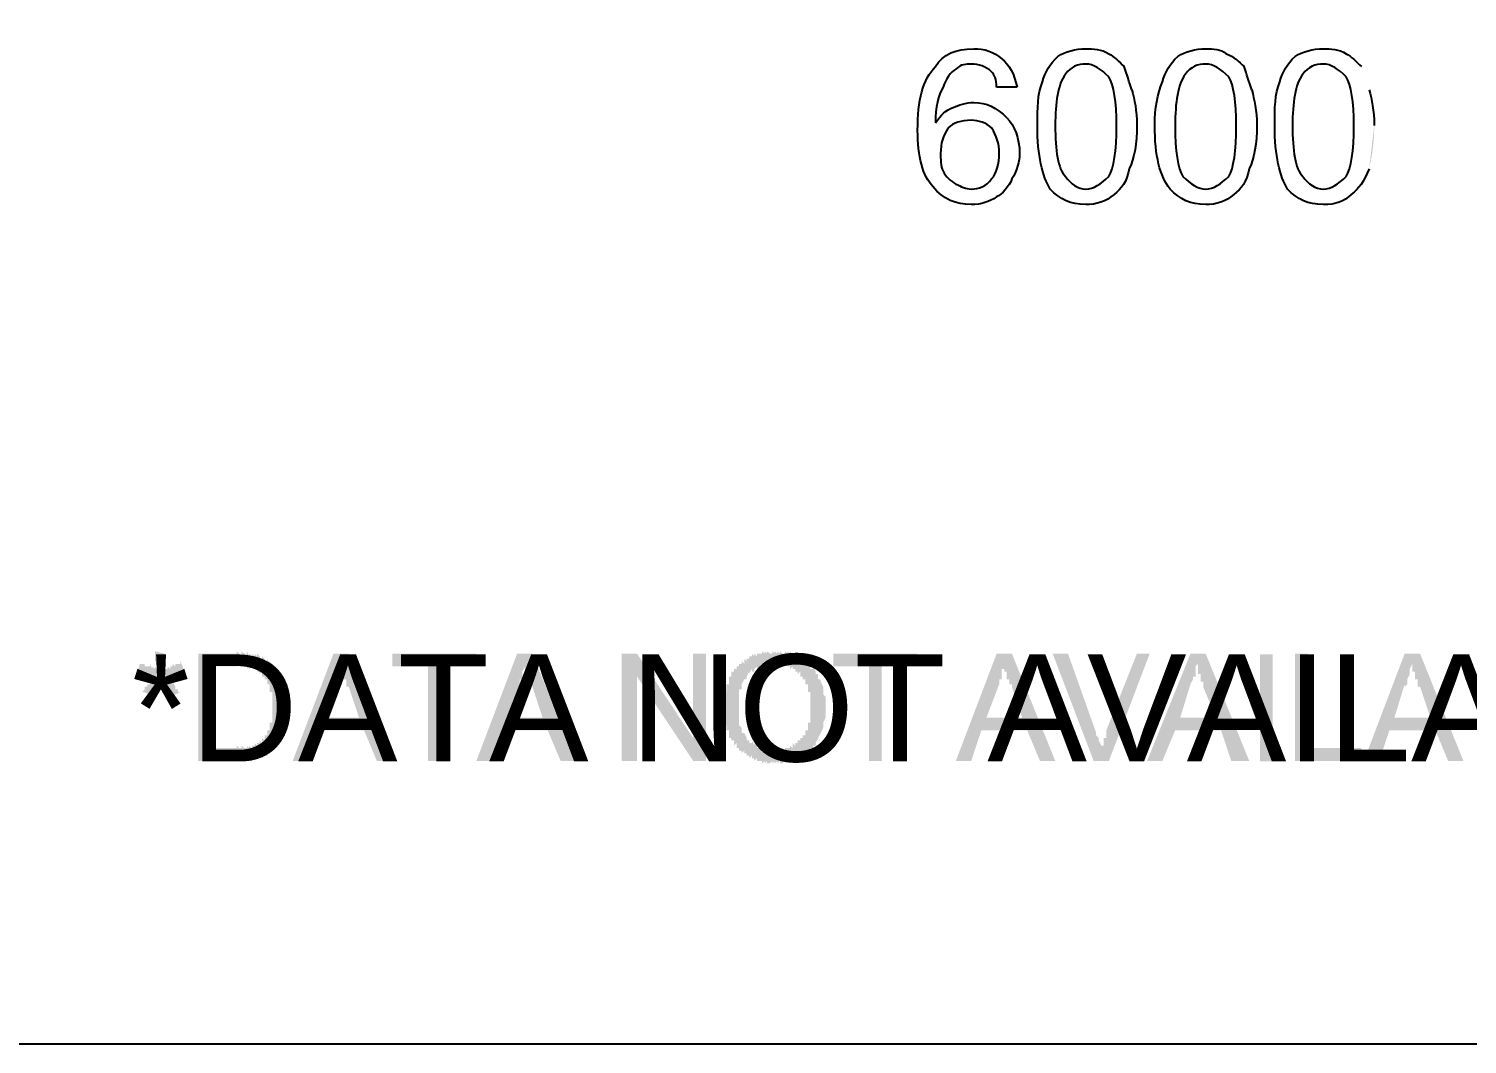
# Model space of a CAD drawing. Header units: feet. Extents: x -88.4 to -52.7, y -30 to -2.4.
# Drawn here: x -56.718 to -55.777, y -12.463 to -11.799 of the extents above; entities that cross this region are included whole.
import ezdxf

# ---------------------------------------------------------------- set-up
doc = ezdxf.new("R2010")
doc.units = ezdxf.units.FT
doc.header["$LTSCALE"] = 0.3
doc.header["$MEASUREMENT"] = 0
doc.layers.get('0').update_dxf_attribs({"color": 3})
doc.layers.add('PDF_Geometry', color=7, linetype='Continuous')
doc.layers.add('PDF_Solid Fills', color=7, linetype='Continuous')
doc.styles.add('ARIAL', font='arial.ttf')

msp = doc.modelspace()

# ---------------------------------------------------------------- hatches: boundary and pattern name
at = {"layer": 'PDF_Solid Fills', "transparency": 33554559}
h = msp.add_hatch(color=256, dxfattribs=at)
h.paths.add_polyline_path([(-55.84087, -11.83895, 0.001543), (-55.84587, -11.82385)], flags=0)
h.paths.add_polyline_path([(-55.84087, -11.89062, 0.059811), (-55.83754, -11.86228)], flags=0)
for points in [[(-56.64671, -12.22114), (-56.64504, -12.21447), (-56.64337, -12.21447), (-56.64171, -12.21447), (-56.64171, -12.21614), (-56.64004, -12.21614), (-56.63837, -12.21614), (-56.63837, -12.21447), (-56.63671, -12.2178), (-56.63671, -12.21614), (-56.63504, -12.2178), (-56.63504, -12.21614), (-56.63504, -12.21614), (-56.63337, -12.21947), (-56.63337, -12.2178), (-56.63337, -12.2178), (-56.63337, -12.21614), (-56.63337, -12.21447), (-56.63337, -12.2128), (-56.63504, -12.2128), (-56.63504, -12.21114), (-56.63504, -12.20947), (-56.63504, -12.20947), (-56.63504, -12.2078), (-56.63504, -12.2078), (-56.63504, -12.20614), (-56.63504, -12.20614), (-56.63504, -12.20614), (-56.62837, -12.2078), (-56.62837, -12.20614), (-56.62837, -12.20947), (-56.62837, -12.2078), (-56.62837, -12.21114), (-56.62837, -12.20947), (-56.62837, -12.2128), (-56.62837, -12.21114), (-56.62837, -12.21447), (-56.62837, -12.21614), (-56.62837, -12.21447), (-56.62837, -12.2178), (-56.62837, -12.21947), (-56.62837, -12.2178), (-56.62837, -12.2178), (-56.62671, -12.2178), (-56.62671, -12.21614), (-56.62504, -12.2178), (-56.62504, -12.21614), (-56.62337, -12.21614), (-56.62337, -12.21447), (-56.62171, -12.21614), (-56.62171, -12.21447), (-56.62004, -12.21447), (-56.61837, -12.21447), (-56.61837, -12.2128), (-56.61837, -12.2128), (-56.61504, -12.22114), (-56.61671, -12.22114), (-56.61671, -12.21947), (-56.61837, -12.2228), (-56.62004, -12.2228), (-56.62004, -12.22114), (-56.62171, -12.2228), (-56.62171, -12.22114), (-56.62337, -12.2228), (-56.62337, -12.22114), (-56.62504, -12.2228), (-56.62671, -12.2228), (-56.62671, -12.22447), (-56.62671, -12.2228), (-56.62671, -12.2228), (-56.62671, -12.2228), (-56.62504, -12.22447), (-56.62504, -12.22614), (-56.62504, -12.22447), (-56.62337, -12.2278), (-56.62337, -12.22614), (-56.62171, -12.22947), (-56.62171, -12.2278), (-56.62171, -12.23114), (-56.62004, -12.23114), (-56.62004, -12.2328), (-56.61837, -12.2328), (-56.62504, -12.23614), (-56.62504, -12.23447), (-56.62504, -12.23447), (-56.62671, -12.23447), (-56.62671, -12.2328), (-56.62671, -12.2328), (-56.62837, -12.2328), (-56.62837, -12.23114), (-56.62837, -12.22947), (-56.63004, -12.22947), (-56.63004, -12.2278), (-56.63004, -12.2278), (-56.63171, -12.2278), (-56.63171, -12.22614), (-56.63171, -12.2278), (-56.63171, -12.22947), (-56.63337, -12.22947), (-56.63337, -12.23114), (-56.63337, -12.22947), (-56.63504, -12.2328), (-56.63504, -12.23114), (-56.63504, -12.23447), (-56.63671, -12.23447), (-56.63671, -12.23614), (-56.63671, -12.23447), (-56.63671, -12.23447), (-56.63671, -12.23447), (-56.64337, -12.2328), (-56.64171, -12.23114), (-56.64171, -12.22947), (-56.64004, -12.22947), (-56.64004, -12.2278), (-56.63837, -12.2278), (-56.63837, -12.22614), (-56.63837, -12.22614), (-56.63671, -12.22614), (-56.63671, -12.22447), (-56.63671, -12.2228), (-56.63504, -12.22447), (-56.63504, -12.2228), (-56.63504, -12.2228), (-56.63671, -12.2228), (-56.63671, -12.22114), (-56.63837, -12.2228), (-56.63837, -12.22114), (-56.64004, -12.2228), (-56.64171, -12.2228), (-56.64171, -12.22114), (-56.64337, -12.2228), (-56.64337, -12.22114), (-56.64504, -12.22114), (-56.64504, -12.21947), (-56.64671, -12.22114), (-56.64671, -12.21947)], [(-56.4565, -12.27791), (-56.4565, -12.21614), (-56.47983, -12.21614), (-56.47983, -12.2078), (-56.42483, -12.2078), (-56.42483, -12.21614), (-56.44817, -12.21614), (-56.44817, -12.27791)], [(-56.32973, -12.27791), (-56.32973, -12.2078), (-56.31973, -12.2078), (-56.28306, -12.26291), (-56.28306, -12.2078), (-56.27473, -12.2078), (-56.27473, -12.27791), (-56.28306, -12.27791), (-56.31973, -12.2228), (-56.31973, -12.27791)], [(-56.16796, -12.27791), (-56.16796, -12.21614), (-56.19129, -12.21614), (-56.19129, -12.2078), (-56.13629, -12.2078), (-56.13629, -12.21614), (-56.15963, -12.21614), (-56.15963, -12.27791)], [(-56.02108, -12.27791), (-56.04785, -12.2078), (-56.03785, -12.2078), (-56.01942, -12.25957), (-56.01942, -12.25791), (-56.01942, -12.26124), (-56.01775, -12.26291), (-56.01775, -12.26124), (-56.01775, -12.26457), (-56.01775, -12.26291), (-56.01775, -12.26624), (-56.01775, -12.26457), (-56.01608, -12.26791), (-56.01608, -12.26624), (-56.01608, -12.26957), (-56.01608, -12.27124), (-56.01608, -12.26957), (-56.01608, -12.26957), (-56.01608, -12.26791), (-56.01442, -12.26791), (-56.01442, -12.26624), (-56.01442, -12.26457), (-56.01442, -12.26457), (-56.01442, -12.26291), (-56.01275, -12.26291), (-56.01275, -12.26124), (-56.01275, -12.26124), (-56.01275, -12.25957), (-56.01275, -12.25957), (-56.01275, -12.25791), (-55.99275, -12.2078), (-55.98442, -12.2078), (-56.01108, -12.27791)], [(-55.88931, -12.27791), (-55.88931, -12.2078), (-55.88098, -12.2078), (-55.88098, -12.26957), (-55.84598, -12.26957), (-55.84598, -12.27791)]]:
    msp.add_hatch(color=256, dxfattribs=at).paths.add_polyline_path(points)
h = msp.add_hatch(color=256, dxfattribs=at)
h.paths.add_polyline_path([(-56.60671, -12.27791), (-56.60671, -12.2078), (-56.5816, -12.2078), (-56.5816, -12.20614), (-56.57994, -12.2078), (-56.57827, -12.2078), (-56.57827, -12.20614), (-56.5766, -12.2078), (-56.57494, -12.2078), (-56.57494, -12.20614), (-56.57327, -12.20947), (-56.57327, -12.2078), (-56.5716, -12.20947), (-56.5716, -12.2078), (-56.56994, -12.20947), (-56.56994, -12.2078), (-56.56827, -12.20947), (-56.56827, -12.2078), (-56.5666, -12.20947), (-56.5666, -12.21114), (-56.56494, -12.21114), (-56.56494, -12.20947), (-56.56327, -12.21114), (-56.56327, -12.2128), (-56.5616, -12.2128), (-56.5616, -12.21114), (-56.55994, -12.21447), (-56.55994, -12.2128), (-56.55827, -12.21447), (-56.55827, -12.21614), (-56.55827, -12.21447), (-56.5566, -12.21614), (-56.5566, -12.2178), (-56.55494, -12.2178), (-56.55494, -12.21947), (-56.55494, -12.2178), (-56.55327, -12.22114), (-56.55327, -12.21947), (-56.55327, -12.2228), (-56.55327, -12.22114), (-56.5516, -12.22447), (-56.5516, -12.2228), (-56.5516, -12.22614), (-56.5516, -12.22447), (-56.5516, -12.2278), (-56.54994, -12.2278), (-56.54994, -12.22947), (-56.54994, -12.2278), (-56.54994, -12.23114), (-56.54994, -12.22947), (-56.54994, -12.2328), (-56.54994, -12.23114), (-56.54994, -12.23447), (-56.54827, -12.23614), (-56.54827, -12.23447), (-56.54827, -12.2378), (-56.54827, -12.23614), (-56.54827, -12.23947), (-56.54827, -12.24114), (-56.54827, -12.23947), (-56.54827, -12.2428), (-56.54827, -12.24114), (-56.54827, -12.24447), (-56.54827, -12.2428), (-56.54827, -12.24624), (-56.54827, -12.24791), (-56.54827, -12.24624), (-56.54827, -12.24957), (-56.54827, -12.24791), (-56.54994, -12.25124), (-56.54994, -12.25291), (-56.54994, -12.25124), (-56.54994, -12.25457), (-56.54994, -12.25291), (-56.54994, -12.25624), (-56.54994, -12.25457), (-56.54994, -12.25791), (-56.54994, -12.25624), (-56.5516, -12.25957), (-56.5516, -12.25791), (-56.5516, -12.26124), (-56.5516, -12.25957), (-56.55327, -12.26291), (-56.55327, -12.26457), (-56.55327, -12.26291), (-56.55327, -12.26624), (-56.55494, -12.26624), (-56.55494, -12.26457), (-56.55494, -12.26791), (-56.5566, -12.26791), (-56.5566, -12.26957), (-56.5566, -12.26791), (-56.55827, -12.27124), (-56.55827, -12.26957), (-56.55994, -12.27124), (-56.55994, -12.27291), (-56.55994, -12.27124), (-56.5616, -12.27291), (-56.5616, -12.27124), (-56.5616, -12.27457), (-56.56327, -12.27457), (-56.56327, -12.27291), (-56.56494, -12.27624), (-56.56494, -12.27457), (-56.5666, -12.27624), (-56.56827, -12.27624), (-56.56827, -12.27457), (-56.56994, -12.27791), (-56.56994, -12.27624), (-56.56994, -12.27624), (-56.5716, -12.27791), (-56.57327, -12.27791), (-56.57327, -12.27624), (-56.57494, -12.27791), (-56.57494, -12.27624), (-56.5766, -12.27791), (-56.5766, -12.27624), (-56.57827, -12.27791), (-56.57994, -12.27791), (-56.57994, -12.27624), (-56.5816, -12.27791)], flags=0)
h.paths.add_polyline_path([(-56.59671, -12.26957), (-56.5816, -12.26957), (-56.5816, -12.26791), (-56.57994, -12.26957), (-56.57827, -12.26957), (-56.57827, -12.26791), (-56.5766, -12.26957), (-56.57494, -12.26957), (-56.57494, -12.26791), (-56.57327, -12.26957), (-56.57327, -12.26791), (-56.5716, -12.26957), (-56.5716, -12.26791), (-56.5716, -12.26791), (-56.56994, -12.26791), (-56.56994, -12.26624), (-56.56827, -12.26791), (-56.56827, -12.26624), (-56.5666, -12.26624), (-56.5666, -12.26457), (-56.56494, -12.26624), (-56.56494, -12.26457), (-56.56494, -12.26291), (-56.56327, -12.26457), (-56.56327, -12.26291), (-56.56327, -12.26124), (-56.5616, -12.26124), (-56.5616, -12.25957), (-56.5616, -12.25957), (-56.5616, -12.25791), (-56.55994, -12.25791), (-56.55994, -12.25624), (-56.55994, -12.25457), (-56.55994, -12.25457), (-56.55994, -12.25457), (-56.55994, -12.25291), (-56.55827, -12.25291), (-56.55827, -12.25124), (-56.55827, -12.24957), (-56.55827, -12.24957), (-56.55827, -12.24791), (-56.55827, -12.24791), (-56.55827, -12.24624), (-56.55827, -12.24624), (-56.55827, -12.24447), (-56.55827, -12.2428), (-56.55827, -12.2428), (-56.55827, -12.24114), (-56.55827, -12.23947), (-56.55827, -12.23947), (-56.55827, -12.2378), (-56.55827, -12.23614), (-56.55827, -12.23614), (-56.55827, -12.23447), (-56.55827, -12.2328), (-56.55827, -12.2328), (-56.55994, -12.2328), (-56.55994, -12.23114), (-56.55994, -12.22947), (-56.55994, -12.22947), (-56.55994, -12.2278), (-56.55994, -12.2278), (-56.5616, -12.2278), (-56.5616, -12.22614), (-56.5616, -12.22447), (-56.5616, -12.22447), (-56.5616, -12.22447), (-56.56327, -12.22447), (-56.56327, -12.2228), (-56.56494, -12.2228), (-56.56494, -12.22114), (-56.56494, -12.21947), (-56.5666, -12.22114), (-56.5666, -12.21947), (-56.56827, -12.21947), (-56.56827, -12.2178), (-56.56994, -12.2178), (-56.56994, -12.21614), (-56.56994, -12.21614), (-56.5716, -12.2178), (-56.5716, -12.21614), (-56.57327, -12.2178), (-56.57327, -12.21614), (-56.57494, -12.2178), (-56.57494, -12.21614), (-56.5766, -12.21614), (-56.5766, -12.21447), (-56.57827, -12.21614), (-56.57994, -12.21614), (-56.57994, -12.21447), (-56.5816, -12.21614), (-56.58327, -12.21614), (-56.59671, -12.21614)], flags=0)
h = msp.add_hatch(color=256, dxfattribs=at)
h.paths.add_polyline_path([(-56.54494, -12.27791), (-56.51827, -12.2078), (-56.50827, -12.2078), (-56.47983, -12.27791), (-56.48994, -12.27791), (-56.49827, -12.25791), (-56.52827, -12.25791), (-56.5366, -12.27791)], flags=0)
h.paths.add_polyline_path([(-56.52494, -12.24957), (-56.5016, -12.24957), (-56.50827, -12.22947), (-56.50994, -12.22947), (-56.50994, -12.2278), (-56.50994, -12.22614), (-56.50994, -12.22447), (-56.5116, -12.22447), (-56.5116, -12.2228), (-56.5116, -12.2228), (-56.5116, -12.22114), (-56.5116, -12.21947), (-56.51327, -12.21947), (-56.51327, -12.2178), (-56.51327, -12.2178), (-56.51327, -12.21614), (-56.51327, -12.21614), (-56.51327, -12.21447), (-56.51327, -12.21447), (-56.51494, -12.21614), (-56.51494, -12.2178), (-56.51494, -12.21614), (-56.51494, -12.21947), (-56.51494, -12.22114), (-56.51494, -12.21947), (-56.51494, -12.2228), (-56.5166, -12.2228), (-56.5166, -12.22447), (-56.5166, -12.2228), (-56.5166, -12.22614), (-56.5166, -12.22447), (-56.5166, -12.2278), (-56.51827, -12.22947), (-56.51827, -12.2278)], flags=0)
h = msp.add_hatch(color=256, dxfattribs=at)
h.paths.add_polyline_path([(-56.42483, -12.27791), (-56.39817, -12.2078), (-56.38817, -12.2078), (-56.35973, -12.27791), (-56.36973, -12.27791), (-56.37817, -12.25791), (-56.40817, -12.25791), (-56.41483, -12.27791)], flags=0)
h.paths.add_polyline_path([(-56.40483, -12.24957), (-56.3815, -12.24957), (-56.38817, -12.22947), (-56.38817, -12.2278), (-56.38983, -12.2278), (-56.38983, -12.22614), (-56.38983, -12.22447), (-56.38983, -12.22447), (-56.38983, -12.2228), (-56.3915, -12.2228), (-56.3915, -12.22114), (-56.3915, -12.21947), (-56.3915, -12.21947), (-56.3915, -12.2178), (-56.39317, -12.2178), (-56.39317, -12.21614), (-56.39317, -12.21614), (-56.39317, -12.21447), (-56.39317, -12.21447), (-56.39317, -12.21447), (-56.39317, -12.2178), (-56.39317, -12.21614), (-56.39483, -12.21947), (-56.39483, -12.22114), (-56.39483, -12.21947), (-56.39483, -12.2228), (-56.39483, -12.22114), (-56.39483, -12.22447), (-56.3965, -12.22447), (-56.3965, -12.22614), (-56.3965, -12.22447), (-56.3965, -12.2278), (-56.3965, -12.22947), (-56.3965, -12.2278)], flags=0)
h = msp.add_hatch(color=256, dxfattribs=at)
h.paths.add_polyline_path([(-56.26306, -12.24447), (-56.26306, -12.2428), (-56.26306, -12.24114), (-56.26306, -12.23947), (-56.26306, -12.23947), (-56.26306, -12.2378), (-56.26306, -12.2378), (-56.26306, -12.23614), (-56.26306, -12.23447), (-56.26306, -12.23447), (-56.26306, -12.2328), (-56.2614, -12.2328), (-56.2614, -12.23114), (-56.2614, -12.22947), (-56.2614, -12.22947), (-56.2614, -12.2278), (-56.2614, -12.2278), (-56.25962, -12.2278), (-56.25962, -12.22614), (-56.25962, -12.22447), (-56.25962, -12.22447), (-56.25962, -12.2228), (-56.25796, -12.2228), (-56.25796, -12.22114), (-56.25796, -12.22114), (-56.25796, -12.21947), (-56.25629, -12.21947), (-56.25629, -12.2178), (-56.25629, -12.2178), (-56.25462, -12.2178), (-56.25462, -12.21614), (-56.25462, -12.21614), (-56.25296, -12.21614), (-56.25296, -12.21447), (-56.25129, -12.21447), (-56.25129, -12.2128), (-56.24962, -12.21447), (-56.24962, -12.2128), (-56.24962, -12.21114), (-56.24796, -12.2128), (-56.24796, -12.21114), (-56.24629, -12.21114), (-56.24629, -12.20947), (-56.24462, -12.20947), (-56.24462, -12.2078), (-56.24296, -12.20947), (-56.24296, -12.2078), (-56.24129, -12.20947), (-56.24129, -12.2078), (-56.23963, -12.2078), (-56.23796, -12.2078), (-56.23796, -12.20614), (-56.23629, -12.2078), (-56.23629, -12.20614), (-56.23463, -12.2078), (-56.23463, -12.20614), (-56.23296, -12.2078), (-56.23129, -12.2078), (-56.23129, -12.20614), (-56.22962, -12.2078), (-56.22962, -12.20614), (-56.22796, -12.2078), (-56.22796, -12.20614), (-56.22629, -12.2078), (-56.22629, -12.20614), (-56.22462, -12.2078), (-56.22296, -12.2078), (-56.22296, -12.20614), (-56.22129, -12.2078), (-56.22129, -12.20614), (-56.21962, -12.2078), (-56.21962, -12.20614), (-56.21796, -12.20947), (-56.21796, -12.2078), (-56.21629, -12.20947), (-56.21629, -12.2078), (-56.21462, -12.21114), (-56.21462, -12.20947), (-56.21296, -12.21114), (-56.21296, -12.20947), (-56.21129, -12.2128), (-56.21129, -12.21114), (-56.20963, -12.2128), (-56.20963, -12.21447), (-56.20796, -12.21447), (-56.20796, -12.2128), (-56.20629, -12.21614), (-56.20629, -12.21447), (-56.20629, -12.2178), (-56.20463, -12.2178), (-56.20463, -12.21614), (-56.20296, -12.21947), (-56.20296, -12.2178), (-56.20296, -12.22114), (-56.20129, -12.22114), (-56.20129, -12.2228), (-56.20129, -12.22114), (-56.20129, -12.22447), (-56.19962, -12.22447), (-56.19962, -12.22614), (-56.19962, -12.22447), (-56.19962, -12.2278), (-56.19962, -12.22614), (-56.19796, -12.22947), (-56.19796, -12.2278), (-56.19796, -12.23114), (-56.19796, -12.22947), (-56.19796, -12.2328), (-56.19796, -12.23114), (-56.19796, -12.23447), (-56.19629, -12.23614), (-56.19629, -12.23447), (-56.19629, -12.2378), (-56.19629, -12.23614), (-56.19629, -12.23947), (-56.19629, -12.24114), (-56.19629, -12.23947), (-56.19629, -12.2428), (-56.19629, -12.24114), (-56.19629, -12.24447), (-56.19629, -12.24624), (-56.19629, -12.24447), (-56.19629, -12.24791), (-56.19629, -12.24624), (-56.19629, -12.24957), (-56.19629, -12.25124), (-56.19629, -12.24957), (-56.19796, -12.25291), (-56.19796, -12.25124), (-56.19796, -12.25457), (-56.19796, -12.25291), (-56.19796, -12.25624), (-56.19796, -12.25791), (-56.19796, -12.25624), (-56.19962, -12.25957), (-56.19962, -12.25791), (-56.19962, -12.26124), (-56.19962, -12.25957), (-56.20129, -12.26291), (-56.20129, -12.26124), (-56.20129, -12.26124), (-56.20129, -12.26457), (-56.20129, -12.26291), (-56.20296, -12.26624), (-56.20296, -12.26457), (-56.20296, -12.26791), (-56.20463, -12.26791), (-56.20463, -12.26957), (-56.20629, -12.26957), (-56.20629, -12.27124), (-56.20629, -12.26957), (-56.20796, -12.27124), (-56.20796, -12.27291), (-56.20963, -12.27291), (-56.20963, -12.27124), (-56.21129, -12.27457), (-56.21129, -12.27291), (-56.21296, -12.27457), (-56.21296, -12.27291), (-56.21296, -12.27624), (-56.21462, -12.27624), (-56.21462, -12.27457), (-56.21629, -12.27624), (-56.21796, -12.27791), (-56.21796, -12.27624), (-56.21962, -12.27791), (-56.21962, -12.27624), (-56.22129, -12.27791), (-56.22129, -12.27624), (-56.22296, -12.27957), (-56.22296, -12.27791), (-56.22462, -12.27957), (-56.22629, -12.27957), (-56.22629, -12.27791), (-56.22796, -12.27957), (-56.22796, -12.27791), (-56.22962, -12.27957), (-56.22962, -12.27791), (-56.23129, -12.27957), (-56.23129, -12.27791), (-56.23296, -12.27957), (-56.23463, -12.27957), (-56.23463, -12.27791), (-56.23629, -12.27957), (-56.23629, -12.27791), (-56.23796, -12.27957), (-56.23796, -12.27791), (-56.23963, -12.27791), (-56.24129, -12.27791), (-56.24129, -12.27624), (-56.24296, -12.27791), (-56.24296, -12.27624), (-56.24462, -12.27624), (-56.24462, -12.27457), (-56.24629, -12.27624), (-56.24629, -12.27457), (-56.24796, -12.27457), (-56.24796, -12.27291), (-56.24796, -12.27291), (-56.24962, -12.27291), (-56.24962, -12.27124), (-56.25129, -12.27291), (-56.25129, -12.27124), (-56.25296, -12.27124), (-56.25296, -12.26957), (-56.25296, -12.26957), (-56.25462, -12.26957), (-56.25462, -12.26791), (-56.25462, -12.26624), (-56.25629, -12.26791), (-56.25629, -12.26624), (-56.25629, -12.26457), (-56.25796, -12.26457), (-56.25796, -12.26291), (-56.25796, -12.26291), (-56.25962, -12.26291), (-56.25962, -12.26124), (-56.25962, -12.25957), (-56.25962, -12.25957), (-56.25962, -12.25791), (-56.2614, -12.25791), (-56.2614, -12.25624), (-56.2614, -12.25624), (-56.2614, -12.25457), (-56.2614, -12.25457), (-56.26306, -12.25291), (-56.26306, -12.25124), (-56.26306, -12.25124), (-56.26306, -12.24957), (-56.26306, -12.24957), (-56.26306, -12.24791), (-56.26306, -12.24791), (-56.26306, -12.24624), (-56.26306, -12.24447), (-56.26306, -12.24447), (-56.26306, -12.2428)], flags=0)
h.paths.add_polyline_path([(-56.25296, -12.24447), (-56.25296, -12.24624), (-56.25296, -12.24447), (-56.25296, -12.24791), (-56.25296, -12.24957), (-56.25296, -12.24791), (-56.25296, -12.25124), (-56.25296, -12.24957), (-56.25296, -12.25291), (-56.25296, -12.25124), (-56.25296, -12.25457), (-56.25129, -12.25624), (-56.25129, -12.25457), (-56.25129, -12.25791), (-56.25129, -12.25624), (-56.25129, -12.25957), (-56.24962, -12.25957), (-56.24962, -12.26124), (-56.24962, -12.25957), (-56.24962, -12.25957), (-56.24796, -12.26291), (-56.24796, -12.26124), (-56.24796, -12.26457), (-56.24629, -12.26457), (-56.24629, -12.26291), (-56.24629, -12.26624), (-56.24462, -12.26624), (-56.24462, -12.26457), (-56.24296, -12.26791), (-56.24296, -12.26624), (-56.24129, -12.26791), (-56.24129, -12.26957), (-56.23963, -12.26957), (-56.23963, -12.26791), (-56.23796, -12.26957), (-56.23796, -12.27124), (-56.23629, -12.27124), (-56.23629, -12.26957), (-56.23463, -12.27124), (-56.23463, -12.26957), (-56.23296, -12.27124), (-56.23129, -12.27124), (-56.23129, -12.26957), (-56.22962, -12.27124), (-56.22962, -12.26957), (-56.22962, -12.26957), (-56.22796, -12.27124), (-56.22629, -12.27124), (-56.22629, -12.26957), (-56.22462, -12.27124), (-56.22462, -12.26957), (-56.22296, -12.27124), (-56.22296, -12.26957), (-56.22129, -12.26957), (-56.21962, -12.26957), (-56.21962, -12.26791), (-56.21796, -12.26957), (-56.21796, -12.26791), (-56.21796, -12.26624), (-56.21629, -12.26791), (-56.21629, -12.26624), (-56.21462, -12.26624), (-56.21462, -12.26457), (-56.21296, -12.26457), (-56.21296, -12.26291), (-56.21296, -12.26291), (-56.21129, -12.26291), (-56.21129, -12.26124), (-56.21129, -12.26124), (-56.21129, -12.26124), (-56.20963, -12.26124), (-56.20963, -12.25957), (-56.20963, -12.25791), (-56.20796, -12.25791), (-56.20796, -12.25624), (-56.20796, -12.25624), (-56.20796, -12.25457), (-56.20796, -12.25457), (-56.20796, -12.25291), (-56.20629, -12.25291), (-56.20629, -12.25124), (-56.20629, -12.25124), (-56.20629, -12.24957), (-56.20629, -12.24791), (-56.20629, -12.24791), (-56.20629, -12.24624), (-56.20629, -12.24624), (-56.20629, -12.24447), (-56.20629, -12.2428), (-56.20629, -12.2428), (-56.20629, -12.24114), (-56.20629, -12.24114), (-56.20629, -12.23947), (-56.20629, -12.2378), (-56.20629, -12.2378), (-56.20629, -12.23614), (-56.20629, -12.23614), (-56.20629, -12.23447), (-56.20629, -12.2328), (-56.20629, -12.2328), (-56.20796, -12.2328), (-56.20796, -12.23114), (-56.20796, -12.22947), (-56.20796, -12.22947), (-56.20796, -12.2278), (-56.20796, -12.2278), (-56.20963, -12.2278), (-56.20963, -12.22614), (-56.20963, -12.22447), (-56.21129, -12.22447), (-56.21129, -12.2228), (-56.21129, -12.2228), (-56.21296, -12.2228), (-56.21296, -12.22114), (-56.21296, -12.21947), (-56.21462, -12.22114), (-56.21462, -12.21947), (-56.21629, -12.21947), (-56.21629, -12.2178), (-56.21796, -12.2178), (-56.21796, -12.21614), (-56.21962, -12.2178), (-56.21962, -12.21614), (-56.22129, -12.21614), (-56.22129, -12.21447), (-56.22296, -12.21614), (-56.22296, -12.21447), (-56.22462, -12.21614), (-56.22462, -12.21447), (-56.22629, -12.21447), (-56.22629, -12.2128), (-56.22796, -12.21447), (-56.22962, -12.21447), (-56.22962, -12.2128), (-56.23129, -12.21447), (-56.23129, -12.2128), (-56.23296, -12.21447), (-56.23296, -12.21614), (-56.23463, -12.21614), (-56.23629, -12.21614), (-56.23629, -12.21447), (-56.23796, -12.21614), (-56.23796, -12.21447), (-56.23963, -12.21614), (-56.23963, -12.2178), (-56.24129, -12.2178), (-56.24129, -12.21614), (-56.24296, -12.2178), (-56.24296, -12.21947), (-56.24462, -12.21947), (-56.24462, -12.2178), (-56.24629, -12.22114), (-56.24629, -12.21947), (-56.24629, -12.21947), (-56.24796, -12.2228), (-56.24796, -12.22114), (-56.24796, -12.22114), (-56.24796, -12.22447), (-56.24962, -12.22447), (-56.24962, -12.22614), (-56.24962, -12.22447), (-56.24962, -12.22447), (-56.25129, -12.2278), (-56.25129, -12.22614), (-56.25129, -12.22947), (-56.25129, -12.2278), (-56.25129, -12.23114), (-56.25296, -12.23114), (-56.25296, -12.2328), (-56.25296, -12.23447), (-56.25296, -12.2328), (-56.25296, -12.23614), (-56.25296, -12.23447), (-56.25296, -12.2378), (-56.25296, -12.23947), (-56.25296, -12.2378), (-56.25296, -12.24114), (-56.25296, -12.2428), (-56.25296, -12.24447), (-56.25296, -12.2428)], flags=0)
h = msp.add_hatch(color=256, dxfattribs=at)
h.paths.add_polyline_path([(-56.11119, -12.27791), (-56.08452, -12.2078), (-56.07452, -12.2078), (-56.04619, -12.27791), (-56.05619, -12.27791), (-56.06452, -12.25791), (-56.09452, -12.25791), (-56.10119, -12.27791)], flags=0)
h.paths.add_polyline_path([(-56.09119, -12.24957), (-56.06785, -12.24957), (-56.07452, -12.22947), (-56.07452, -12.2278), (-56.07619, -12.2278), (-56.07619, -12.22614), (-56.07619, -12.22447), (-56.07619, -12.22447), (-56.07785, -12.22447), (-56.07785, -12.2228), (-56.07785, -12.22114), (-56.07785, -12.21947), (-56.07785, -12.21947), (-56.07952, -12.21947), (-56.07952, -12.2178), (-56.07952, -12.21614), (-56.07952, -12.21614), (-56.07952, -12.21447), (-56.07952, -12.21447), (-56.07952, -12.21447), (-56.07952, -12.2178), (-56.08119, -12.2178), (-56.08119, -12.21947), (-56.08119, -12.22114), (-56.08119, -12.21947), (-56.08119, -12.2228), (-56.08119, -12.22114), (-56.08119, -12.22447), (-56.08285, -12.22447), (-56.08285, -12.22614), (-56.08285, -12.22447), (-56.08285, -12.2278), (-56.08285, -12.22947), (-56.08285, -12.2278)], flags=0)
h = msp.add_hatch(color=256, dxfattribs=at)
h.paths.add_polyline_path([(-55.98608, -12.27791), (-55.95775, -12.2078), (-55.94775, -12.2078), (-55.91931, -12.27791), (-55.93108, -12.27791), (-55.93775, -12.25791), (-55.96775, -12.25791), (-55.97608, -12.27791)], flags=0)
h.paths.add_polyline_path([(-55.96442, -12.24957), (-55.94108, -12.24957), (-55.94942, -12.22947), (-55.94942, -12.2278), (-55.94942, -12.2278), (-55.94942, -12.22614), (-55.95108, -12.22614), (-55.95108, -12.22447), (-55.95108, -12.2228), (-55.95108, -12.2228), (-55.95108, -12.22114), (-55.95275, -12.22114), (-55.95275, -12.21947), (-55.95275, -12.2178), (-55.95275, -12.2178), (-55.95275, -12.21614), (-55.95275, -12.21614), (-55.95275, -12.21447), (-55.95442, -12.21614), (-55.95442, -12.21447), (-55.95442, -12.2178), (-55.95442, -12.21614), (-55.95442, -12.21947), (-55.95442, -12.22114), (-55.95442, -12.21947), (-55.95442, -12.2228), (-55.95608, -12.2228), (-55.95608, -12.22447), (-55.95608, -12.2228), (-55.95608, -12.22614), (-55.95608, -12.22447), (-55.95775, -12.2278), (-55.95775, -12.22947), (-55.95775, -12.2278)], flags=0)
h = msp.add_hatch(color=256, dxfattribs=at)
h.paths.add_polyline_path([(-55.84431, -12.27791), (-55.81765, -12.2078), (-55.80754, -12.2078), (-55.77921, -12.27791), (-55.78921, -12.27791), (-55.79754, -12.25791), (-55.82765, -12.25791), (-55.83431, -12.27791)], flags=0)
h.paths.add_polyline_path([(-55.82431, -12.24957), (-55.80087, -12.24957), (-55.80754, -12.22947), (-55.80921, -12.22947), (-55.80921, -12.2278), (-55.80921, -12.22614), (-55.80921, -12.22447), (-55.81087, -12.22447), (-55.81087, -12.2228), (-55.81087, -12.2228), (-55.81087, -12.22114), (-55.81087, -12.21947), (-55.81087, -12.21947), (-55.81265, -12.21947), (-55.81265, -12.2178), (-55.81265, -12.21614), (-55.81265, -12.21614), (-55.81265, -12.21447), (-55.81265, -12.21447), (-55.81265, -12.21447), (-55.81431, -12.2178), (-55.81431, -12.21614), (-55.81431, -12.21947), (-55.81431, -12.22114), (-55.81431, -12.21947), (-55.81431, -12.2228), (-55.81431, -12.22114), (-55.81598, -12.22447), (-55.81598, -12.2228), (-55.81598, -12.22614), (-55.81598, -12.22447), (-55.81598, -12.2278), (-55.81765, -12.22947), (-55.81765, -12.2278)], flags=0)

# ---------------------------------------------------------------- linework, layer by layer
at = {"layer": 'PDF_Geometry', "lineweight": 25}
msp.add_lwpolyline([(-68.99983, -12.46322), (-68.99983, -2.44791), (-53.48546, -2.44791), (-53.48546, -12.46322)], close=True, dxfattribs=at)
for points in [[(-55.99608, -11.83895, 0.001543), (-56.00108, -11.82385)], [(-55.91765, -11.83895, 0.001543), (-55.92265, -11.82385)]]:
    msp.add_lwpolyline(points, format="xyb", dxfattribs=at)
msp.add_lwpolyline([(-56.07119, -11.83728), (-56.08452, -11.83728)], dxfattribs=at)
for points in [[(-56.12452, -11.82385), (-56.11952, -11.81551), (-56.11119, -11.81218), (-56.09952, -11.81218)], [(-56.09952, -11.81218), (-56.09285, -11.81218), (-56.08619, -11.81385), (-56.08119, -11.81885)], [(-56.05452, -11.83385), (-56.05285, -11.82718), (-56.04952, -11.82218), (-56.04452, -11.81718)], [(-56.04452, -11.81718), (-56.03952, -11.81385), (-56.03285, -11.81218), (-56.02619, -11.81218)], [(-56.02619, -11.81218), (-56.02119, -11.81218), (-56.01619, -11.81218), (-56.01119, -11.81551)], [(-56.01119, -11.81551), (-56.00775, -11.81718), (-56.00442, -11.82051), (-56.00108, -11.82385)], [(-55.97608, -11.83385), (-55.97442, -11.82718), (-55.97108, -11.82218), (-55.96608, -11.81718)], [(-55.96608, -11.81718), (-55.96108, -11.81385), (-55.95442, -11.81218), (-55.94775, -11.81218)], [(-55.94775, -11.81218), (-55.94275, -11.81218), (-55.93775, -11.81218), (-55.93442, -11.81551)], [(-55.93442, -11.81551), (-55.92942, -11.81718), (-55.92608, -11.82051), (-55.92265, -11.82385)], [(-55.89931, -11.83385), (-55.89764, -11.82718), (-55.89431, -11.82218), (-55.88931, -11.81718)], [(-55.88931, -11.81718), (-55.88431, -11.81385), (-55.87754, -11.81218), (-55.87087, -11.81218)], [(-55.87087, -11.81218), (-55.86587, -11.81218), (-55.86087, -11.81218), (-55.85587, -11.81551)], [(-55.85587, -11.81551), (-55.85254, -11.81718), (-55.84921, -11.82051), (-55.84587, -11.82385)], [(-56.13619, -11.86562), (-56.13619, -11.84562), (-56.13285, -11.83218), (-56.12452, -11.82385)], [(-56.11119, -11.82551), (-56.11452, -11.82718), (-56.11785, -11.83218), (-56.11952, -11.83728)], [(-56.10119, -11.82218), (-56.10452, -11.82218), (-56.10785, -11.82218), (-56.11119, -11.82551)], [(-56.08785, -11.82718), (-56.09119, -11.82385), (-56.09619, -11.82218), (-56.10119, -11.82218)], [(-56.08119, -11.81885), (-56.07619, -11.82218), (-56.07285, -11.82885), (-56.07119, -11.83728)], [(-56.02619, -11.82218), (-56.03119, -11.82218), (-56.03619, -11.82385), (-56.03952, -11.82885)], [(-56.01119, -11.83051), (-56.01619, -11.82551), (-56.02119, -11.82218), (-56.02619, -11.82218)], [(-55.94775, -11.82218), (-55.95275, -11.82218), (-55.95775, -11.82385), (-55.96108, -11.82885)], [(-55.93275, -11.83051), (-55.93775, -11.82551), (-55.94275, -11.82218), (-55.94775, -11.82218)], [(-55.87087, -11.82218), (-55.87587, -11.82218), (-55.88087, -11.82385), (-55.88431, -11.82885)], [(-55.85587, -11.83051), (-55.86087, -11.82551), (-55.86587, -11.82218), (-55.87087, -11.82218)], [(-56.08452, -11.83728), (-56.08452, -11.83218), (-56.08619, -11.82885), (-56.08785, -11.82718)], [(-56.05785, -11.86228), (-56.05785, -11.85062), (-56.05785, -11.84228), (-56.05452, -11.83385)], [(-56.03952, -11.82885), (-56.04452, -11.83551), (-56.04619, -11.84728), (-56.04619, -11.86228)], [(-56.00608, -11.86228), (-56.00608, -11.84728), (-56.00775, -11.83551), (-56.01119, -11.83051)], [(-55.98108, -11.86228), (-55.98108, -11.85062), (-55.97942, -11.84228), (-55.97608, -11.83385)], [(-55.96108, -11.82885), (-55.96608, -11.83551), (-55.96775, -11.84728), (-55.96775, -11.86228)], [(-55.92775, -11.86228), (-55.92775, -11.84728), (-55.92942, -11.83551), (-55.93275, -11.83051)], [(-55.90264, -11.86228), (-55.90264, -11.85062), (-55.90264, -11.84228), (-55.89931, -11.83385)], [(-55.88431, -11.82885), (-55.88931, -11.83551), (-55.89098, -11.84728), (-55.89098, -11.86228)], [(-55.85087, -11.86228), (-55.85087, -11.84728), (-55.85254, -11.83551), (-55.85587, -11.83051)], [(-56.11952, -11.83728), (-56.12285, -11.84228), (-56.12452, -11.85062), (-56.12452, -11.86062)], [(-55.99608, -11.83895), (-55.99442, -11.84562), (-55.99275, -11.85228), (-55.99275, -11.86228)], [(-55.91765, -11.83895), (-55.91598, -11.84562), (-55.91431, -11.85228), (-55.91431, -11.86228)], [(-55.84087, -11.83895), (-55.83921, -11.84562), (-55.83754, -11.85228), (-55.83754, -11.86228)], [(-56.12452, -11.86062), (-56.12119, -11.85562), (-56.11785, -11.85228), (-56.11285, -11.85062)], [(-56.11285, -11.85062), (-56.10952, -11.84895), (-56.10452, -11.84728), (-56.09952, -11.84728)], [(-56.09952, -11.84728), (-56.09119, -11.84728), (-56.08452, -11.85062), (-56.07785, -11.85728)], [(-56.11619, -11.86395), (-56.11952, -11.86895), (-56.12119, -11.87395), (-56.12119, -11.88062)], [(-56.10119, -11.85895), (-56.10785, -11.85895), (-56.11285, -11.86062), (-56.11619, -11.86395)], [(-56.08785, -11.86395), (-56.09119, -11.86062), (-56.09619, -11.85895), (-56.10119, -11.85895)], [(-56.08285, -11.88062), (-56.08285, -11.87395), (-56.08452, -11.86895), (-56.08785, -11.86395)], [(-56.07785, -11.85728), (-56.07285, -11.86228), (-56.06952, -11.87062), (-56.06952, -11.88062)], [(-56.04952, -11.90395), (-56.05452, -11.89562), (-56.05785, -11.88228), (-56.05785, -11.86228)], [(-56.04619, -11.86228), (-56.04619, -11.87895), (-56.04452, -11.89062), (-56.03952, -11.89562)], [(-56.01119, -11.89562), (-56.00775, -11.89062), (-56.00608, -11.87895), (-56.00608, -11.86228)], [(-55.99275, -11.86228), (-55.99275, -11.87395), (-55.99442, -11.88395), (-55.99775, -11.89062)], [(-55.97108, -11.90395), (-55.97775, -11.89562), (-55.98108, -11.88228), (-55.98108, -11.86228)], [(-55.96775, -11.86228), (-55.96775, -11.87895), (-55.96608, -11.89062), (-55.96275, -11.89562)], [(-55.93275, -11.89562), (-55.92942, -11.89062), (-55.92775, -11.87895), (-55.92775, -11.86228)], [(-55.91431, -11.86228), (-55.91431, -11.87395), (-55.91598, -11.88395), (-55.91931, -11.89062)], [(-55.89431, -11.90395), (-55.89931, -11.89562), (-55.90264, -11.88228), (-55.90264, -11.86228)], [(-55.89098, -11.86228), (-55.89098, -11.87895), (-55.88931, -11.89062), (-55.88431, -11.89562)], [(-55.85587, -11.89562), (-55.85254, -11.89062), (-55.85087, -11.87895), (-55.85087, -11.86228)], [(-56.12619, -11.90228), (-56.13285, -11.89562), (-56.13619, -11.88228), (-56.13619, -11.86562)], [(-56.12119, -11.88062), (-56.12119, -11.88395), (-56.12119, -11.88895), (-56.11952, -11.89228)], [(-56.08785, -11.89728), (-56.08452, -11.89395), (-56.08285, -11.88728), (-56.08285, -11.88062)], [(-56.06952, -11.88062), (-56.06952, -11.88562), (-56.07119, -11.89228), (-56.07452, -11.89728)], [(-56.11952, -11.89228), (-56.11785, -11.89562), (-56.11452, -11.89895), (-56.11119, -11.90062)], [(-55.99775, -11.89062), (-55.99942, -11.89895), (-56.00275, -11.90395), (-56.00775, -11.90739)], [(-55.91931, -11.89062), (-55.92098, -11.89895), (-55.92442, -11.90395), (-55.92942, -11.90739)], [(-55.84087, -11.89062), (-55.84421, -11.89895), (-55.84754, -11.90395), (-55.85254, -11.90739)], [(-56.11119, -11.90062), (-56.10785, -11.90228), (-56.10452, -11.90395), (-56.10119, -11.90395)], [(-56.10119, -11.90395), (-56.09619, -11.90395), (-56.09119, -11.90228), (-56.08785, -11.89728)], [(-56.07452, -11.89728), (-56.07619, -11.90228), (-56.08119, -11.90739), (-56.08452, -11.90905)], [(-56.03952, -11.89562), (-56.03619, -11.90062), (-56.03119, -11.90395), (-56.02619, -11.90395)], [(-56.02619, -11.90395), (-56.02119, -11.90395), (-56.01619, -11.90062), (-56.01119, -11.89562)], [(-55.96275, -11.89562), (-55.95775, -11.90062), (-55.95275, -11.90395), (-55.94775, -11.90395)], [(-55.94775, -11.90395), (-55.94275, -11.90395), (-55.93775, -11.90062), (-55.93275, -11.89562)], [(-55.88431, -11.89562), (-55.88087, -11.90062), (-55.87587, -11.90395), (-55.87087, -11.90395)], [(-55.87087, -11.90395), (-55.86587, -11.90395), (-55.86087, -11.90062), (-55.85587, -11.89562)], [(-56.10119, -11.91405), (-56.11119, -11.91405), (-56.11952, -11.91072), (-56.12619, -11.90228)], [(-56.08452, -11.90905), (-56.08952, -11.91239), (-56.09452, -11.91405), (-56.10119, -11.91405)], [(-56.02619, -11.91405), (-56.03619, -11.91405), (-56.04285, -11.91072), (-56.04952, -11.90395)], [(-56.00775, -11.90739), (-56.01285, -11.91239), (-56.01952, -11.91405), (-56.02619, -11.91405)], [(-55.94775, -11.91405), (-55.95775, -11.91405), (-55.96442, -11.91072), (-55.97108, -11.90395)], [(-55.92942, -11.90739), (-55.93442, -11.91239), (-55.94108, -11.91405), (-55.94775, -11.91405)], [(-55.87087, -11.91405), (-55.88087, -11.91405), (-55.88764, -11.91072), (-55.89431, -11.90395)], [(-55.85254, -11.90739), (-55.85754, -11.91239), (-55.86254, -11.91405), (-55.87087, -11.91405)]]:
    msp.add_open_spline(points, degree=3, dxfattribs=at)
at = {"layer": 'PDF_Solid Fills', "lineweight": 25, "transparency": 33554559}
msp.add_solid([(-55.91223, -12.27812), (-55.91223, -12.20812), (-55.9039, -12.27812), (-55.9039, -12.20812)], dxfattribs=at)

# ---------------------------------------------------------------- texts
at = {"style": 'ARIAL'}
msp.add_text('*DATA NOT AVAILABLE', height=0.07, dxfattribs=at).set_placement((-56.65021, -12.27825))

doc.saveas('drawing.dxf')
